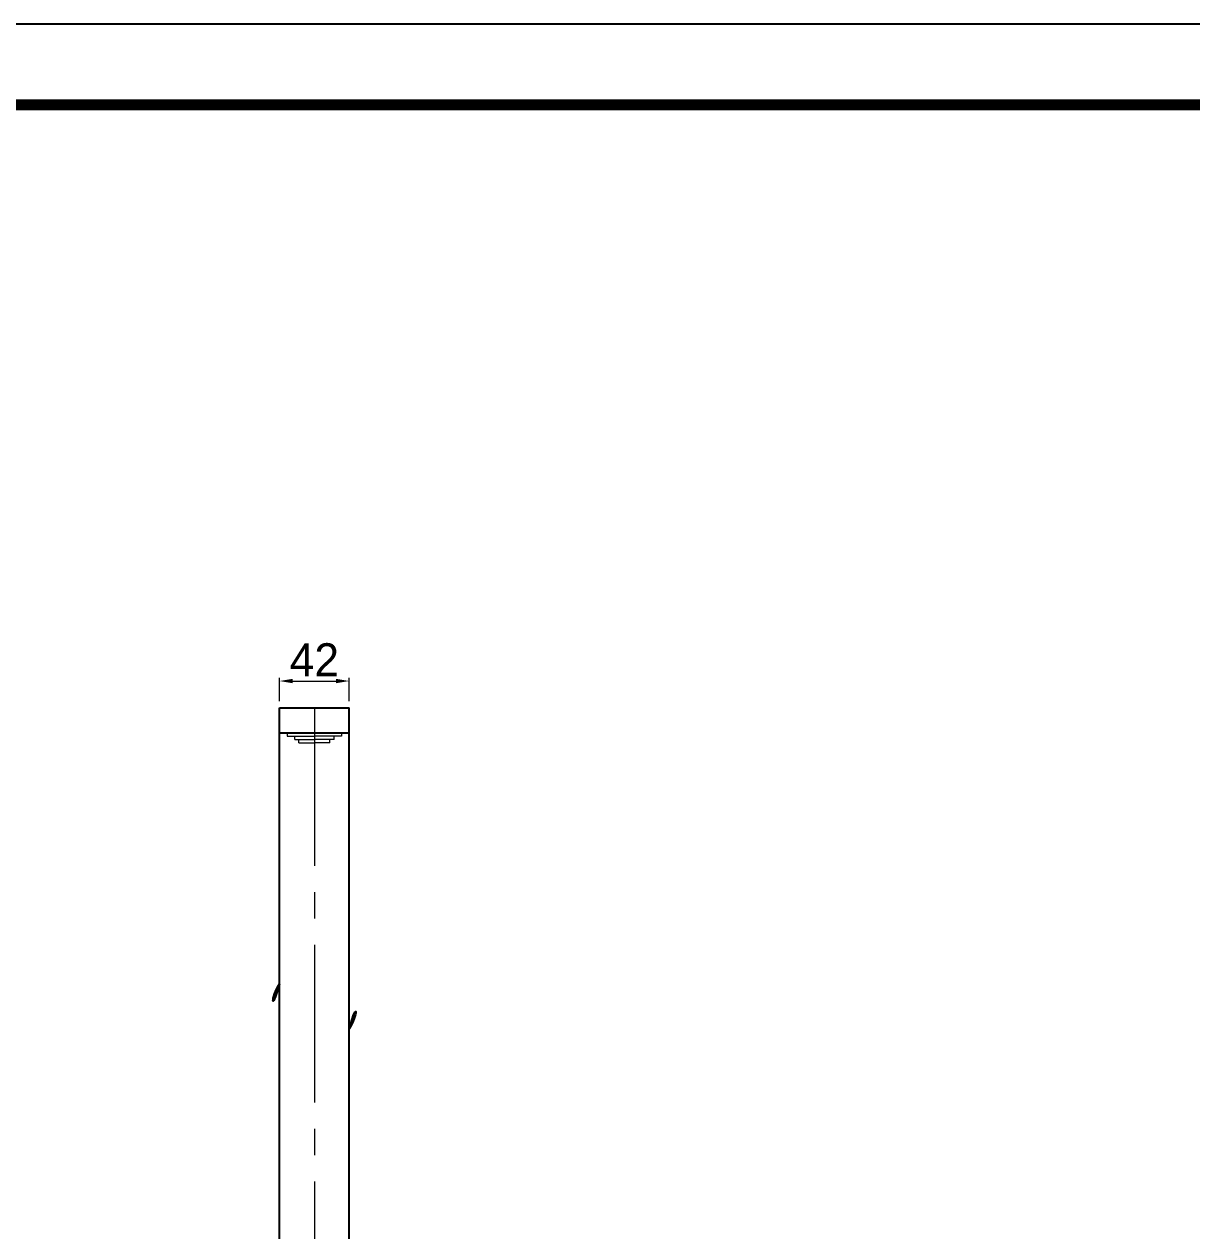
# Model space of a CAD drawing. Extents: x 16296678336 to 16296681200, y -37409618718 to -37409616619.
# Drawn here: x 16296679792 to 16296680496, y -37409617347 to -37409616619 of the extents above; entities that cross this region are included whole.
import ezdxf

# ---------------------------------------------------------------- set-up
doc = ezdxf.new("R2010")
doc.units = 0
doc.header["$LTSCALE"] = 10
doc.header["$MEASUREMENT"] = 0
doc.header["$PDMODE"] = 3
doc.header["$PDSIZE"] = -10
doc.linetypes.add('CENTER2', pattern=[28.575, 19.05, -3.175, 3.175, -3.175])
doc.layers.get('0').update_dxf_attribs({"linetype": 'CONTINUOUS'})
doc.layers.get('DEFPOINTS').update_dxf_attribs({"linetype": 'CONTINUOUS'})
doc.layers.add('Cneter', color=1, linetype='CENTER2', lineweight=13)
doc.styles.add('Daelim Dimension', font='')
doc.styles.get('Daelim Dimension').set_extended_font_data('나눔고딕')
doc.dimstyles.new('DEFAULT', dxfattribs={"dimscale": 2, "dimtxt": 2, "dimasz": 2, "dimexe": 0, "dimexo": 2, "dimgap": 1, "dimtad": 1, "dimdec": 1, "dimzin": 9, "dimdsep": 46, "dimtxsty": 'Daelim Dimension', "dimcen": 0.5, "dimclrd": 252, "dimclre": 252, "dimclrt": 3, "dimadec": 1, "dimazin": 0, "dimtfac": 1, "dimtdec": 1, "dimtix": 1, "dimtmove": 0, "dimatfit": 3, "dimfxl": 1, "dimtolj": 1, "dimtzin": 1, "dimlwd": 9, "dimlwe": 9, "dimarcsym": 0})

# ---------------------------------------------------------------- blocks, each defined once
blk = doc.blocks.new('*D8')
at = {"color": 5, "lineweight": 9, "ltscale": 0.5, "transparency": 16777216}
for p, q in [((16296679945.76119, -37409617027.33963), (16296679945.76119, -37409617013.118477)), ((16296679987.76119, -37409617027.33963), (16296679987.76119, -37409617013.118477)), ((16296679953.76119, -37409617015.118477), (16296679979.76119, -37409617015.118477))]:
    blk.add_line(p, q, dxfattribs=at)
at = {"color": 5, "ltscale": 0.5, "transparency": 16777216}
for points in [[(16296679953.76119, -37409617013.785141), (16296679953.76119, -37409617016.451813), (16296679945.76119, -37409617015.118477)], [(16296679979.76119, -37409617013.785141), (16296679979.76119, -37409617016.451813), (16296679987.76119, -37409617015.118477)]]:
    blk.add_solid(points, dxfattribs=at)
at = {"layer": 'DEFPOINTS', "color": 0, "ltscale": 0.5, "transparency": 16777216}
for p in [(16296679987.76119, -37409617015.118477), (16296679945.76119, -37409617031.33963), (16296679987.76119, -37409617031.33963)]:
    blk.add_point(p, dxfattribs=at)
at = {"color": 7, "ltscale": 0.5, "transparency": 16777216, "insert": (16296679966.76119, -37409617002.331642), "char_height": 20, "attachment_point": 5, "style": 'Daelim Dimension'}
blk.add_mtext('\\A1;42', dxfattribs=at)

msp = doc.modelspace()

# ---------------------------------------------------------------- linework, layer by layer
for p, q in [((16296679945.76119, -37409618138.672478), (16296679945.76119, -37409617031.33963)), ((16296679945.76119, -37409617031.33963), (16296679987.76119, -37409617031.33963)), ((16296679987.76119, -37409618138.672478), (16296679987.76119, -37409617031.33963)), ((16296679945.76119, -37409617046.33963), (16296679987.76119, -37409617046.33963))]:
    msp.add_line(p, q)
at = {"lineweight": 9}
for p, q in [((16296679950.361191, -37409617046.33963), (16296679950.361191, -37409617048.33963)), ((16296679950.361191, -37409617048.33963), (16296679966.76119, -37409617048.33963)), ((16296679954.90329, -37409617050.33963), (16296679954.90329, -37409617048.33963)), ((16296679983.16119, -37409617048.33963), (16296679966.76119, -37409617048.33963)), ((16296679978.619089, -37409617050.33963), (16296679978.619089, -37409617048.33963)), ((16296679983.16119, -37409617046.33963), (16296679983.16119, -37409617048.33963)), ((16296679954.90329, -37409617050.33963), (16296679966.76119, -37409617050.33963)), ((16296679957.487829, -37409617052.33963), (16296679957.487829, -37409617050.33963)), ((16296679957.487829, -37409617052.33963), (16296679966.76119, -37409617052.33963)), ((16296679978.619089, -37409617050.33963), (16296679966.76119, -37409617050.33963)), ((16296679976.03454, -37409617052.33963), (16296679966.76119, -37409617052.33963)), ((16296679976.03454, -37409617052.33963), (16296679976.03454, -37409617050.33963))]:
    msp.add_line(p, q, dxfattribs=at)
at = {"ltscale": 0.5}
msp.add_lwpolyline([(16296678335.8951, -37409618717.603394), (16296681200.29509, -37409618717.603394), (16296681200.29509, -37409616618.803383), (16296678335.8951, -37409616618.803383)], close=True, dxfattribs=at)
at = {"color": 5, "linetype": 'ByBlock', "lineweight": 200, "const_width": 6.6}
msp.add_lwpolyline([(16296678381.95513, -37409618627.734642), (16296681153.95513, -37409618627.734642), (16296681153.95513, -37409616667.534653), (16296678381.95513, -37409616667.534653)], close=True, dxfattribs=at)
for start, end in [(147.140081934, 212.859918066), (327.140081934, 32.859918066)]:
    msp.add_arc((16296679966.76119, -37409617211.343033), 25, start, end)
at = {"layer": 'Cneter', "lineweight": 5, "ltscale": 0.5}
msp.add_line((16296679966.76119, -37409617031.33963), (16296679966.76119, -37409618317.101913), dxfattribs=at)

# ---------------------------------------------------------------- dimensions: what is measured, and where the dimension line sits
at = {"color": 5, "ltscale": 0.5}
dim = msp.add_linear_dim(base=(16296679987.76119, -37409617015.118477), p1=(16296679945.76119, -37409617031.33963), p2=(16296679987.76119, -37409617031.33963), dimstyle='DEFAULT', override={"dimtxt": 10, "dimasz": 4, "dimexe": 1, "dimdec": 0, "dimclrd": 5, "dimclre": 5, "dimclrt": 7}, dxfattribs=at)
dim.commit()
dim.dimension.update_dxf_attribs({"geometry": '*D8', "text_midpoint": (16296679966.76119, -37409617002.331642)})

doc.saveas('drawing.dxf')
